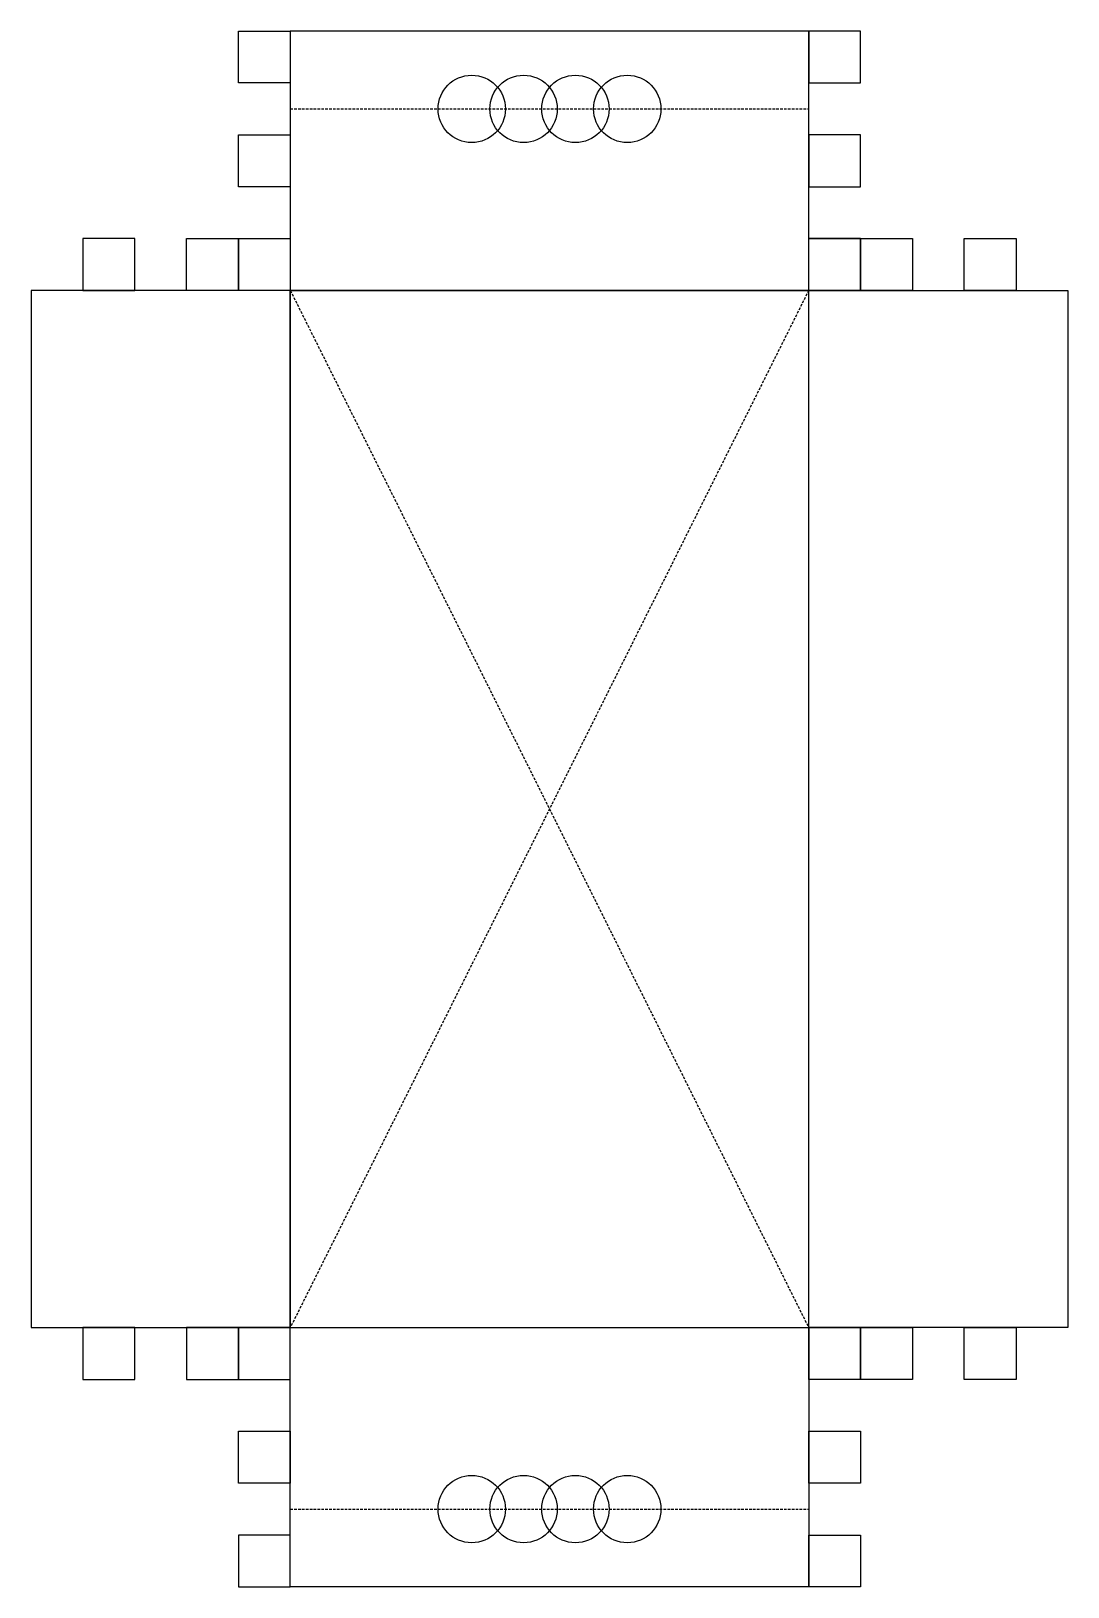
# Model space of a CAD drawing. Header units: millimetres. Extents: x -100 to 100, y -150 to 150.
import ezdxf

# ---------------------------------------------------------------- set-up
doc = ezdxf.new("R2010")
doc.units = ezdxf.units.MM
doc.linetypes.add('DASHED', pattern=[0.75, 0.5, -0.25])
doc.layers.get('0').update_dxf_attribs({"linetype": 'CONTINUOUS'})

msp = doc.modelspace()

# ---------------------------------------------------------------- linework, layer by layer
at = {"linetype": 'DASHED'}
for p, q in [((-50, 135), (50, 135)), ((50, 100), (-50, -100)), ((-50, 100), (50, -100)), ((-50, -135), (50, -135))]:
    msp.add_line(p, q, dxfattribs=at)
for p, q in [((60, 110), (50, 110)), ((50, 100), (-50, 100)), ((-50, 100), (-50, -100)), ((50, -100), (50, 100)), ((-50, -100), (50, -100))]:
    msp.add_line(p, q)
for points in [[(50, 140), (60, 140), (60, 150), (50, 150)], [(-50, 140), (-60, 140), (-60, 150), (-50, 150)], [(-50, 100), (50, 100), (50, 150), (-50, 150)], [(-50, 120), (-60, 120), (-60, 130), (-50, 130)], [(50, 120), (60, 120), (60, 130), (50, 130)], [(-90, 100), (-80, 100), (-80, 110), (-90, 110)], [(-50, 100), (-60, 100), (-60, 110), (-60, 100), (-70, 100), (-70, 110), (-60, 110), (-50, 110)], [(50, 110), (60, 110), (70, 110), (70, 100), (60, 100), (60, 110), (60, 100), (50, 100)], [(80, 110), (90, 110), (90, 100), (80, 100)], [(-50, 100), (-100, 100), (-100, -100), (-50, -100)], [(50, 100), (100, 100), (100, -100), (50, -100)], [(-80, -100), (-90, -100), (-90, -110), (-80, -110)], [(-50, -100), (-60, -100), (-70, -100), (-70, -110), (-60, -110), (-60, -100), (-60, -110), (-50, -110)], [(-50, -100), (50, -100), (60, -100), (70, -100), (70, -110), (60, -110), (60, -100), (60, -110), (50, -110), (50, -100), (50, -150), (-50, -150)], [(80, -100), (90, -100), (90, -110), (80, -110)], [(-50, -130), (-60, -130), (-60, -120), (-50, -120)], [(50, -120), (60, -120), (60, -130), (50, -130)], [(-60, -150), (-50, -150), (-50, -140), (-60, -140)], [(50, -140), (60, -140), (60, -150), (50, -150)]]:
    msp.add_lwpolyline(points, close=True)
for centre in [(-15, 135), (-5, 135), (5, 135), (15, 135), (-15, -135), (-5, -135), (5, -135), (15, -135)]:
    msp.add_circle(centre, 6.5)
msp.add_point((0, 0))
msp.add_point((0, 0))

doc.saveas('drawing.dxf')
